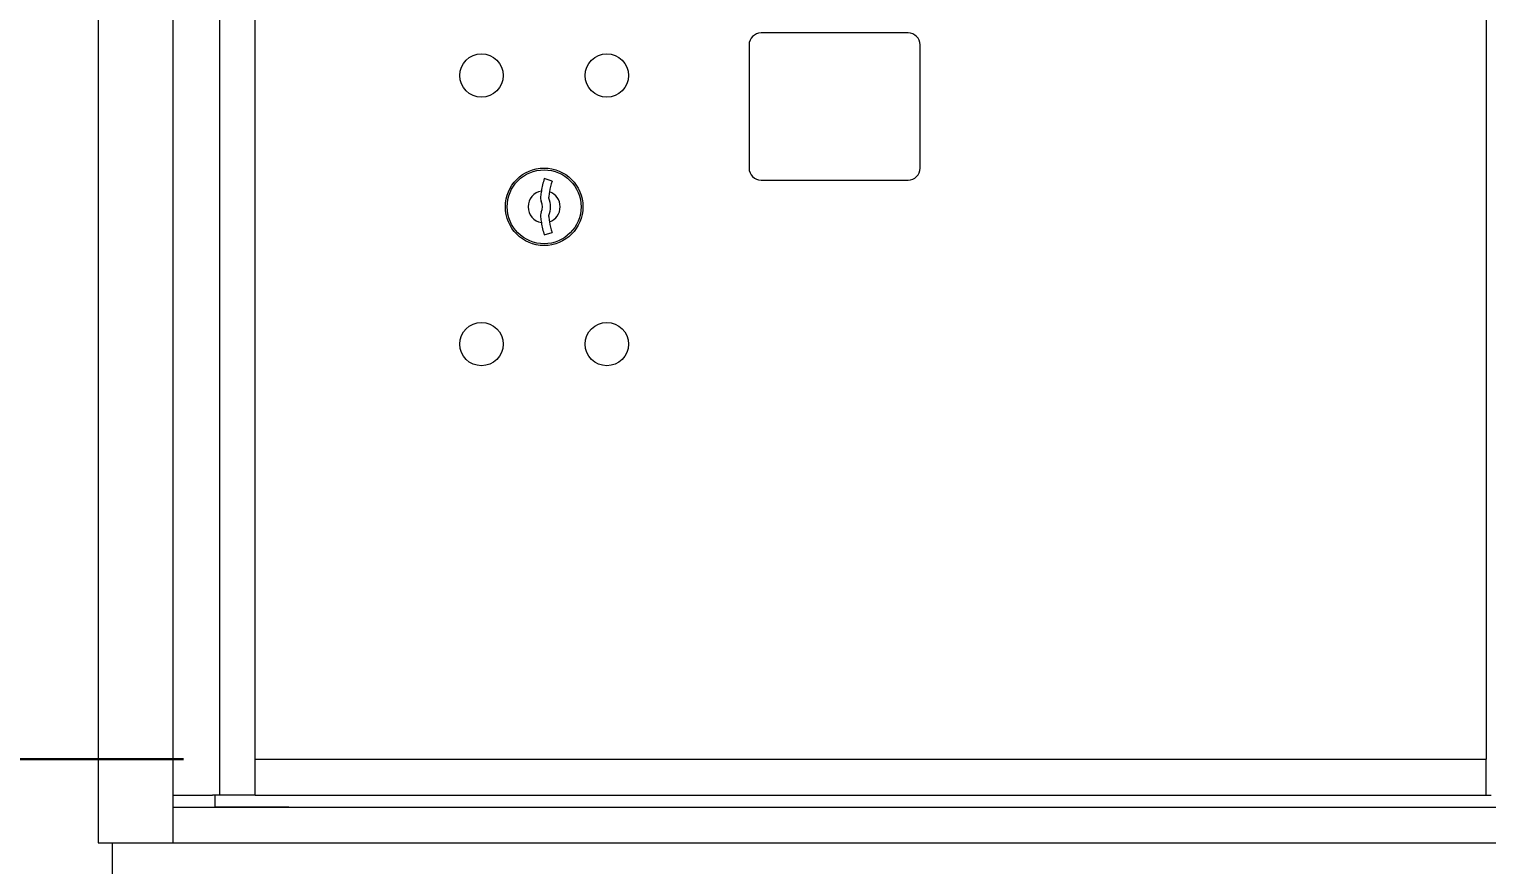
# Model space of a CAD drawing. Header units: inches. Extents: x 26 to 204, y -167 to -88.
# Drawn here: x 41.51 to 56.77, y -128.07 to -119.32 of the extents above; entities that cross this region are included whole.
import ezdxf

# ---------------------------------------------------------------- set-up
doc = ezdxf.new("R2010")
doc.units = ezdxf.units.IN
doc.header["$MEASUREMENT"] = 0
doc.layers.add('DIM', color=179, linetype='Continuous', lineweight=30)
doc.layers.add('SLD-0', color=179, linetype='Continuous')
doc.styles.add('SLDTEXTSTYLE0', font='TXT', dxfattribs={"width": 0.821468})
doc.styles.add('SLDTEXTSTYLE7', font='TXT', dxfattribs={"width": 0.75})
doc.dimstyles.new('SLDDIMSTYLE0', dxfattribs={"dimtxt": 1.5, "dimasz": 0.13, "dimexe": 0, "dimexo": 0.0625, "dimgap": 0.375, "dimtad": 0, "dimtih": 1, "dimtoh": 1, "dimdec": 0, "dimrnd": 1e-09, "dimzin": 12, "dimdsep": 46, "dimtxsty": 'SLDTEXTSTYLE0', "dimblk1": 'NONE', "dimblk2": 'NONE', "dimsah": 1, "dimcen": 0.09, "dimadec": 0, "dimazin": 3, "dimtfac": 1, "dimtdec": 3, "dimtofl": 0, "dimtmove": 0, "dimatfit": 3, "dimldrblk": 'NONE', "dimfxl": 0, "dimfrac": 2, "dimtolj": 1, "dimtzin": 12, "dimarcsym": 0})

# ---------------------------------------------------------------- blocks, each defined once
blk = doc.blocks.new('_D_1')
at = {"layer": 'DIM'}
for p, q in [((43.129, -126.968), (34.225, -126.968)), ((35.35, -129.218), (35.35, -146.345)), ((35.35, -154.833), (35.35, -150.337)), ((50.744, -157.083), (34.225, -157.083))]:
    blk.add_line(p, q, dxfattribs=at)
for points in [[(34.975, -129.218), (35.725, -129.218), (35.35, -126.968)], [(34.975, -154.833), (35.725, -154.833), (35.35, -157.083)]]:
    blk.add_solid(points, dxfattribs=at)
at = {"layer": 'DIM', "insert": (32.053, -147.452), "char_height": 1.5, "attachment_point": 1, "style": 'SLDTEXTSTYLE7'}
blk.add_mtext('30 1/8"', dxfattribs=at)
blk = doc.blocks.new('_NONE')
blk = doc.blocks.new('_D_2')
at = {"layer": 'DIM'}
for p, q in [((44.043, -99.448), (28.429, -99.448)), ((29.554, -101.698), (29.554, -129.243)), ((29.554, -154.833), (29.554, -133.235)), ((50.744, -157.083), (28.429, -157.083))]:
    blk.add_line(p, q, dxfattribs=at)
for points in [[(29.179, -101.698), (29.929, -101.698), (29.554, -99.448)], [(29.179, -154.833), (29.929, -154.833), (29.554, -157.083)]]:
    blk.add_solid(points, dxfattribs=at)
at = {"layer": 'DIM', "insert": (26.257, -130.35), "char_height": 1.5, "attachment_point": 1, "style": 'SLDTEXTSTYLE7'}
blk.add_mtext('57 5/8"', dxfattribs=at)

msp = doc.modelspace()

# ---------------------------------------------------------------- linework, layer by layer
at = {"layer": 'SLD-0', "color": 179, "linetype": 'Continuous', "lineweight": 15}
for p, q in [((42.236, -96.693), (42.236, -127.843)), ((43.02, -127.843), (43.02, -96.693)), ((43.509, -127.343), (43.509, -97.093)), ((43.879, -126.968), (43.879, -113.218)), ((56.764, -113.218), (56.764, -126.968)), ((50.714, -119.363), (49.174, -119.363)), ((49.049, -119.488), (49.049, -120.778)), ((50.839, -120.778), (50.839, -119.488)), ((46.987, -120.913), (46.906, -120.888)), ((49.174, -120.903), (50.714, -120.903)), ((46.906, -121.478), (46.987, -121.453)), ((43.879, -126.968), (56.764, -126.968)), ((43.879, -126.983), (43.879, -126.968)), ((43.879, -127.328), (43.879, -126.983)), ((56.764, -126.983), (56.764, -126.968)), ((56.764, -127.343), (56.764, -126.983)), ((43.02, -127.343), (43.433, -127.343)), ((43.502, -127.343), (43.433, -127.343)), ((43.462, -127.468), (43.462, -127.343)), ((43.509, -127.343), (43.502, -127.343)), ((43.864, -127.343), (43.509, -127.343)), ((43.879, -127.343), (43.864, -127.343)), ((43.879, -127.343), (43.879, -127.328)), ((43.879, -127.343), (56.815, -127.343)), ((43.02, -127.468), (43.095, -127.468)), ((43.095, -127.468), (71.666, -127.468)), ((44.233, -127.468), (43.462, -127.468)), ((42.236, -127.843), (42.266, -127.843)), ((42.266, -127.843), (42.99, -127.843)), ((42.384, -127.843), (42.384, -129.063)), ((42.673, -127.843), (42.975, -127.843)), ((42.975, -127.843), (43.095, -127.843)), ((42.975, -127.843), (42.975, -127.843)), ((42.99, -127.843), (43.02, -127.843)), ((43.095, -127.843), (72.751, -127.843))]:
    msp.add_line(p, q, dxfattribs=at)
for centre, radius in [((46.248, -119.808), 0.227), ((47.56, -119.808), 0.227), ((46.904, -121.183), 0.406), ((46.904, -121.183), 0.387), ((46.248, -122.62), 0.227), ((47.56, -122.62), 0.227)]:
    msp.add_circle(centre, radius, dxfattribs=at)
for centre, radius, start, end in [((49.174, -119.488), 0.125, 90, 180), ((50.714, -119.488), 0.125, 0, 90), ((49.174, -120.778), 0.125, 180, 270), ((50.714, -120.778), 0.125, 270, 0), ((47.861, -121.183), 1, 162.8425, 170.5024), ((47.861, -121.183), 0.915, 162.8425, 170.07), ((46.904, -121.183), 0.168, 99.898, 260.102), ((46.971, -121.085), 0.105, 173.7094, 202.6174), ((47.861, -121.183), 1, 170.5024, 173.7094), ((46.736, -121.183), 0.15, 337.3826, 22.6174), ((46.971, -121.085), 0.02, 173.7094, 202.6174), ((47.861, -121.183), 0.915, 170.07, 173.7094), ((46.736, -121.183), 0.235, 337.3826, 22.6174), ((46.904, -121.183), 0.168, 289.6071, 70.3929), ((46.971, -121.281), 0.105, 157.3826, 186.2906), ((47.861, -121.183), 1, 186.2906, 189.4976), ((46.971, -121.281), 0.02, 157.3826, 186.2906), ((47.861, -121.183), 0.915, 186.2906, 189.93), ((47.861, -121.183), 1, 189.4976, 197.1575), ((47.861, -121.183), 0.915, 189.93, 197.1575)]:
    msp.add_arc(centre, radius, start, end, dxfattribs=at)

# ---------------------------------------------------------------- dimensions: what is measured, and where the dimension line sits
at = {"layer": 'DIM'}
for base, p1, p2, text, picture, middle in [((29.554, -157.083), (44.793, -99.448), (51.494, -157.083), '57 5/8""', '_D_2', (29.554, -131.239)), ((35.35, -126.968), (51.494, -157.083), (43.879, -126.968), '30 1/8""', '_D_1', (35.35, -148.341))]:
    dim = msp.add_linear_dim(base=base, p1=p1, p2=p2, angle=90, text=text, dimstyle='SLDDIMSTYLE0', dxfattribs=at)
    dim.commit()
    dim.dimension.update_dxf_attribs({"geometry": picture, "text_midpoint": middle, "dimtype": 160})

doc.saveas('drawing.dxf')
